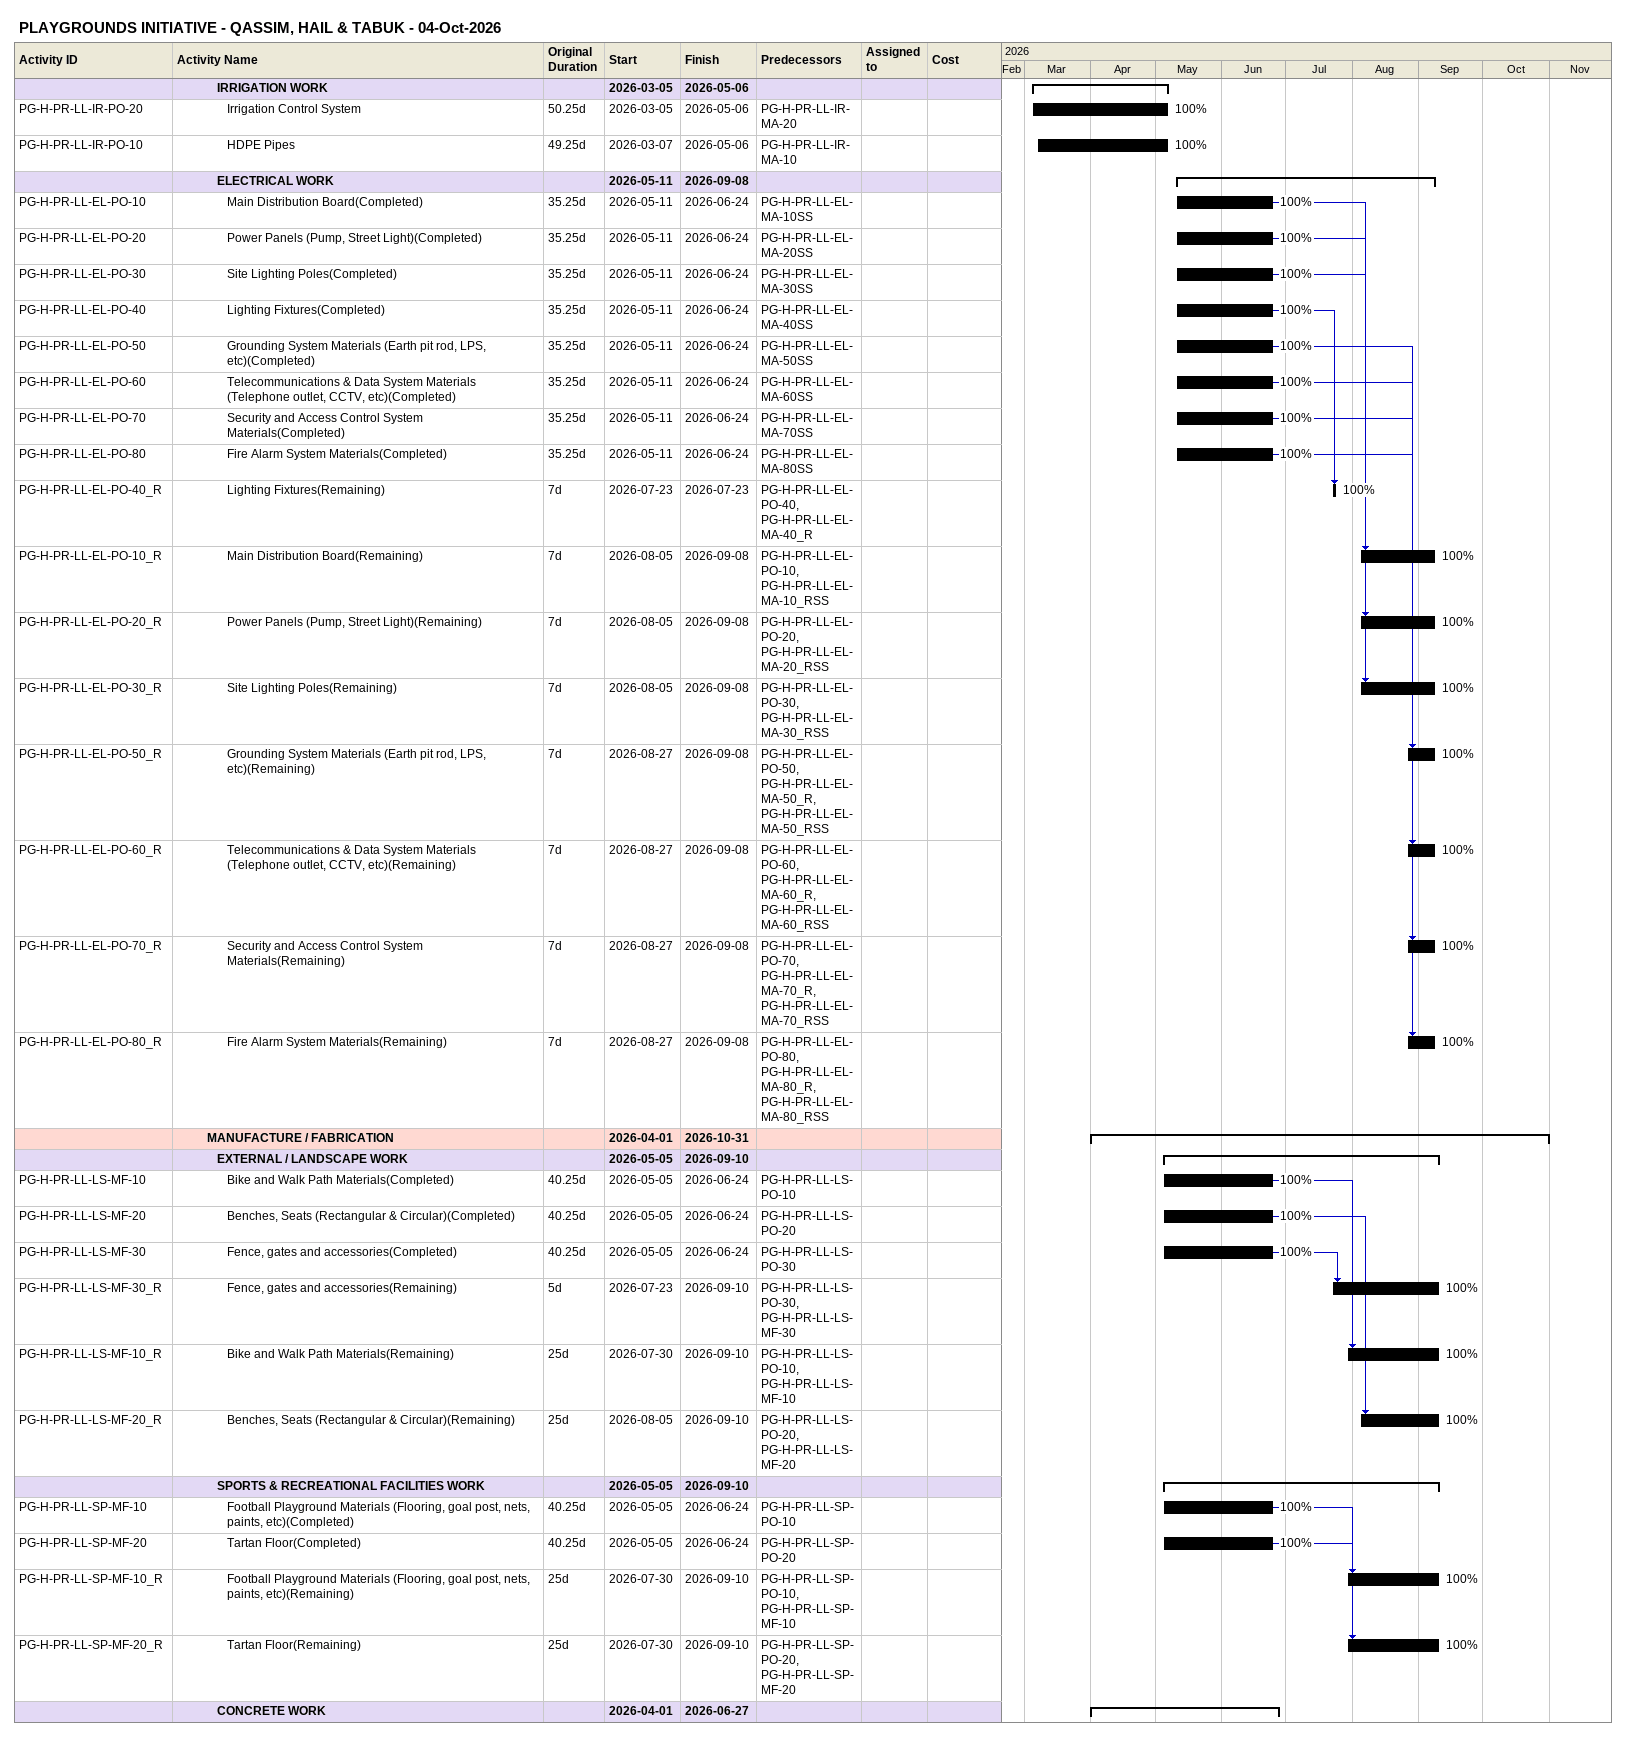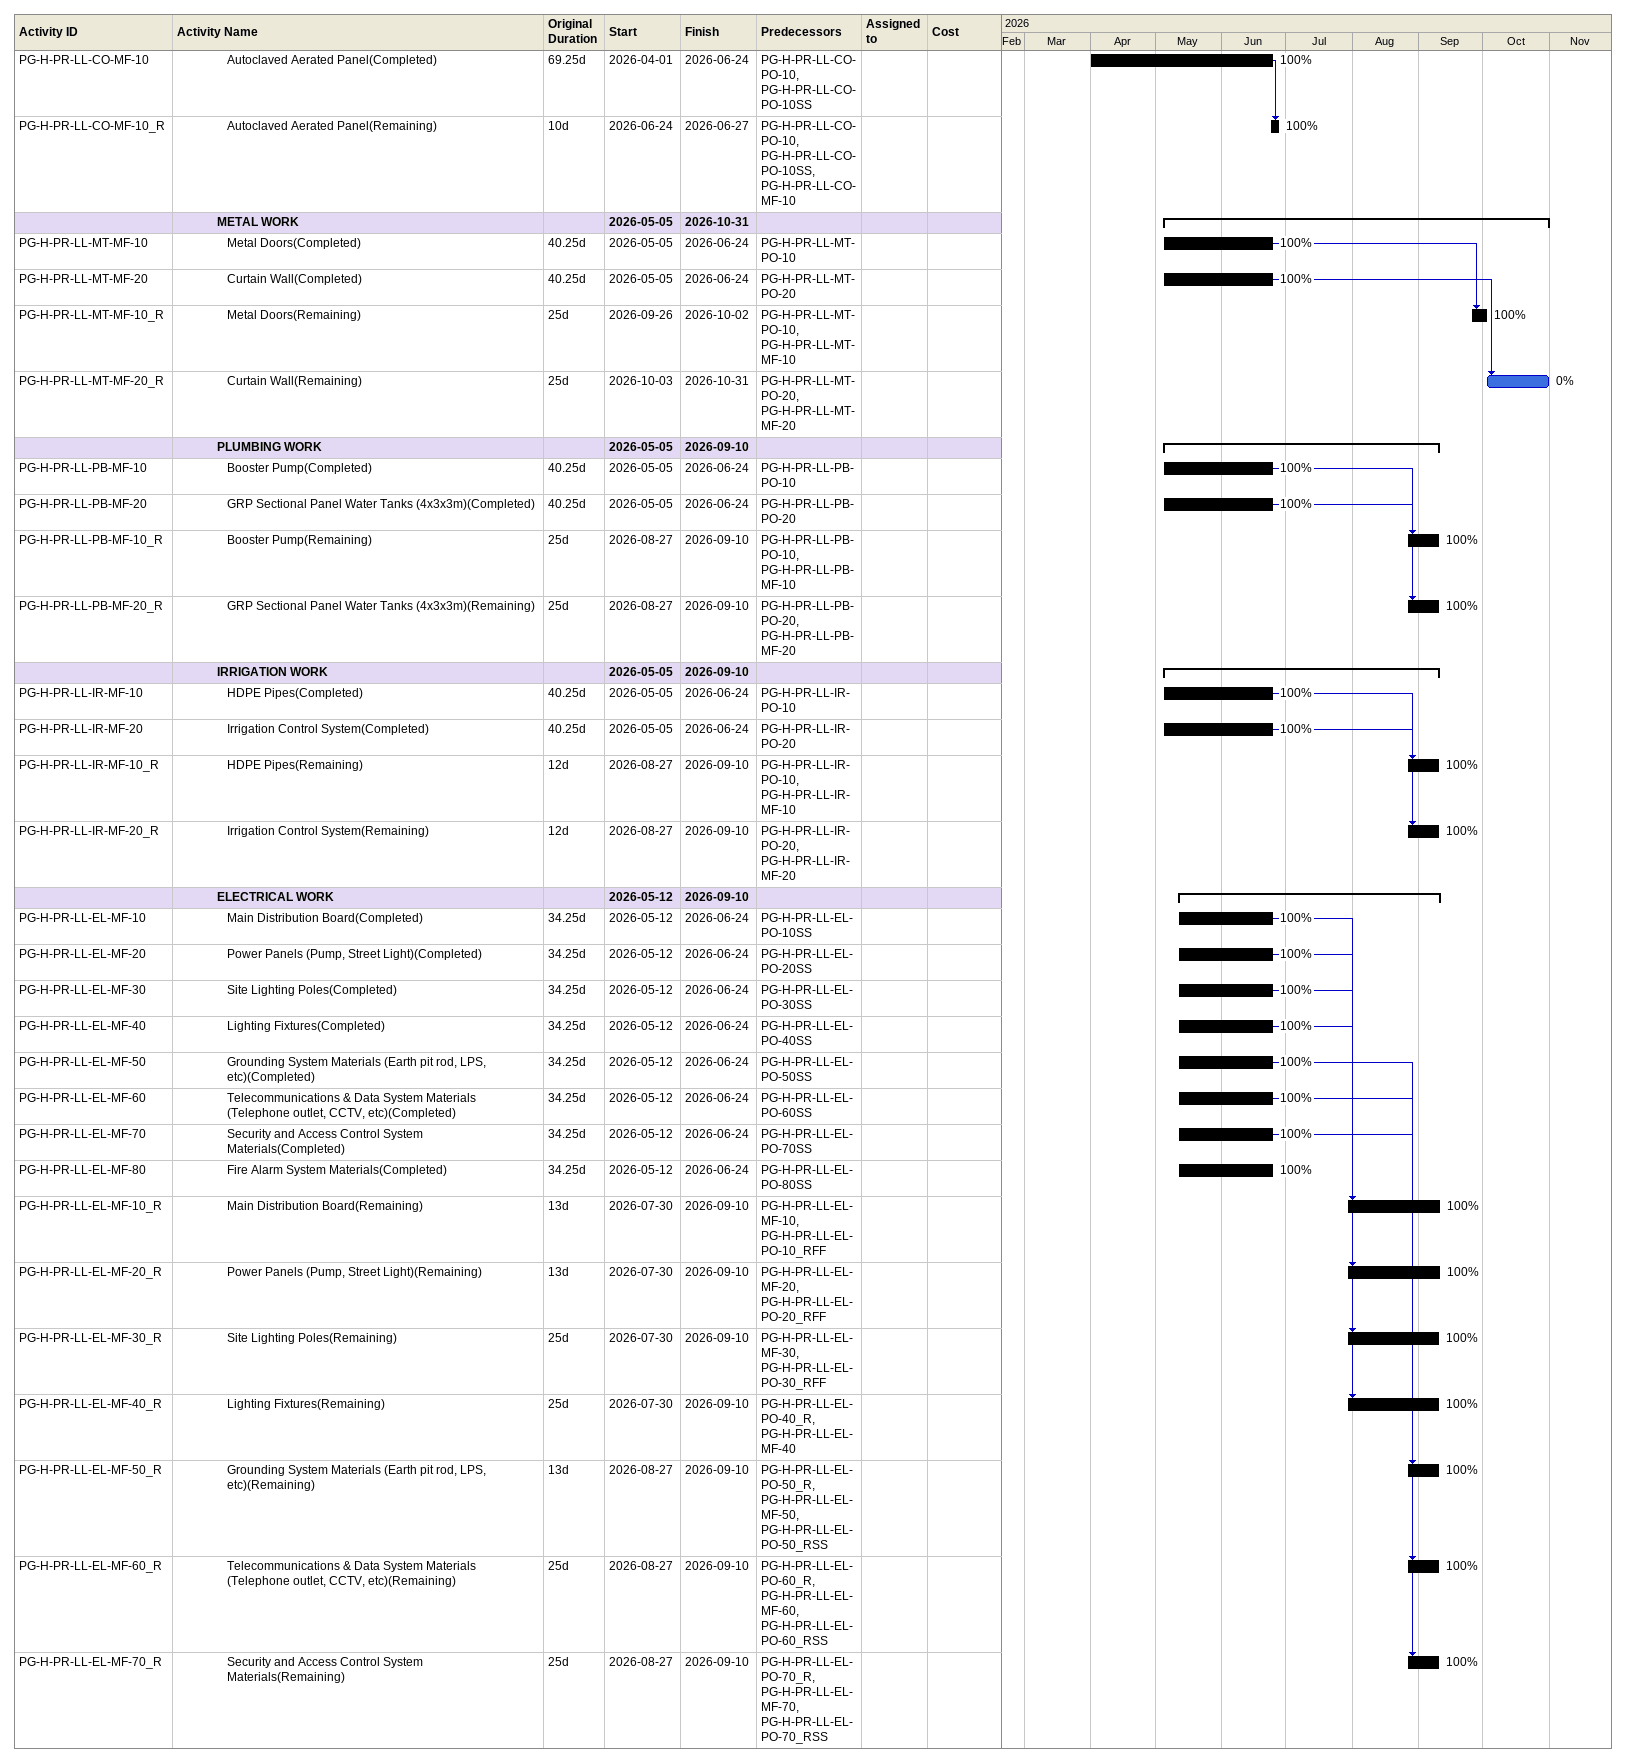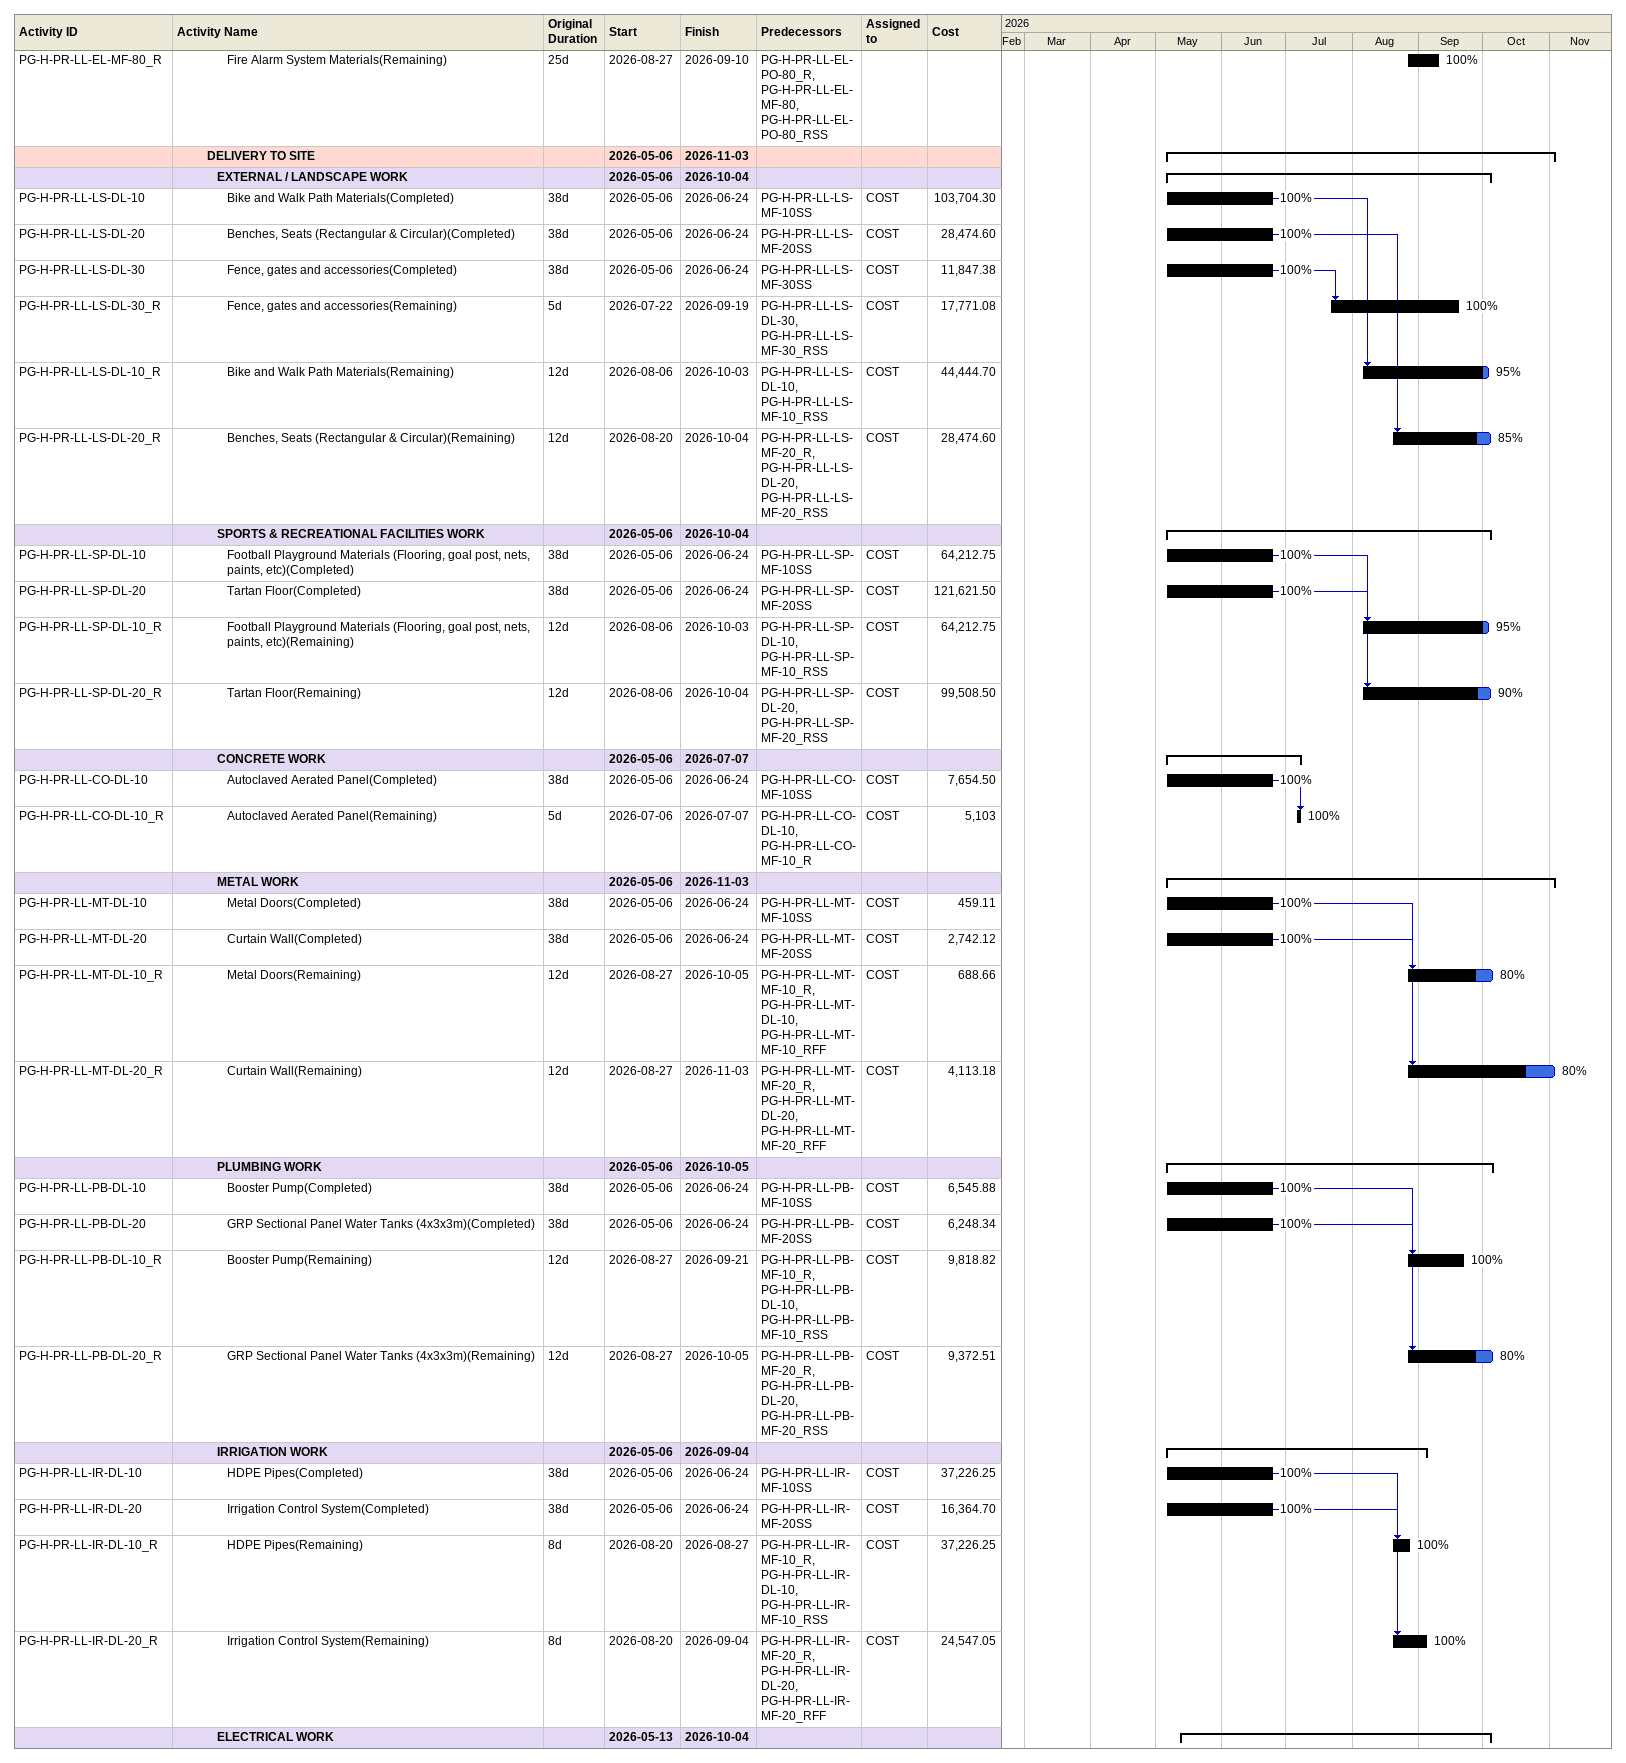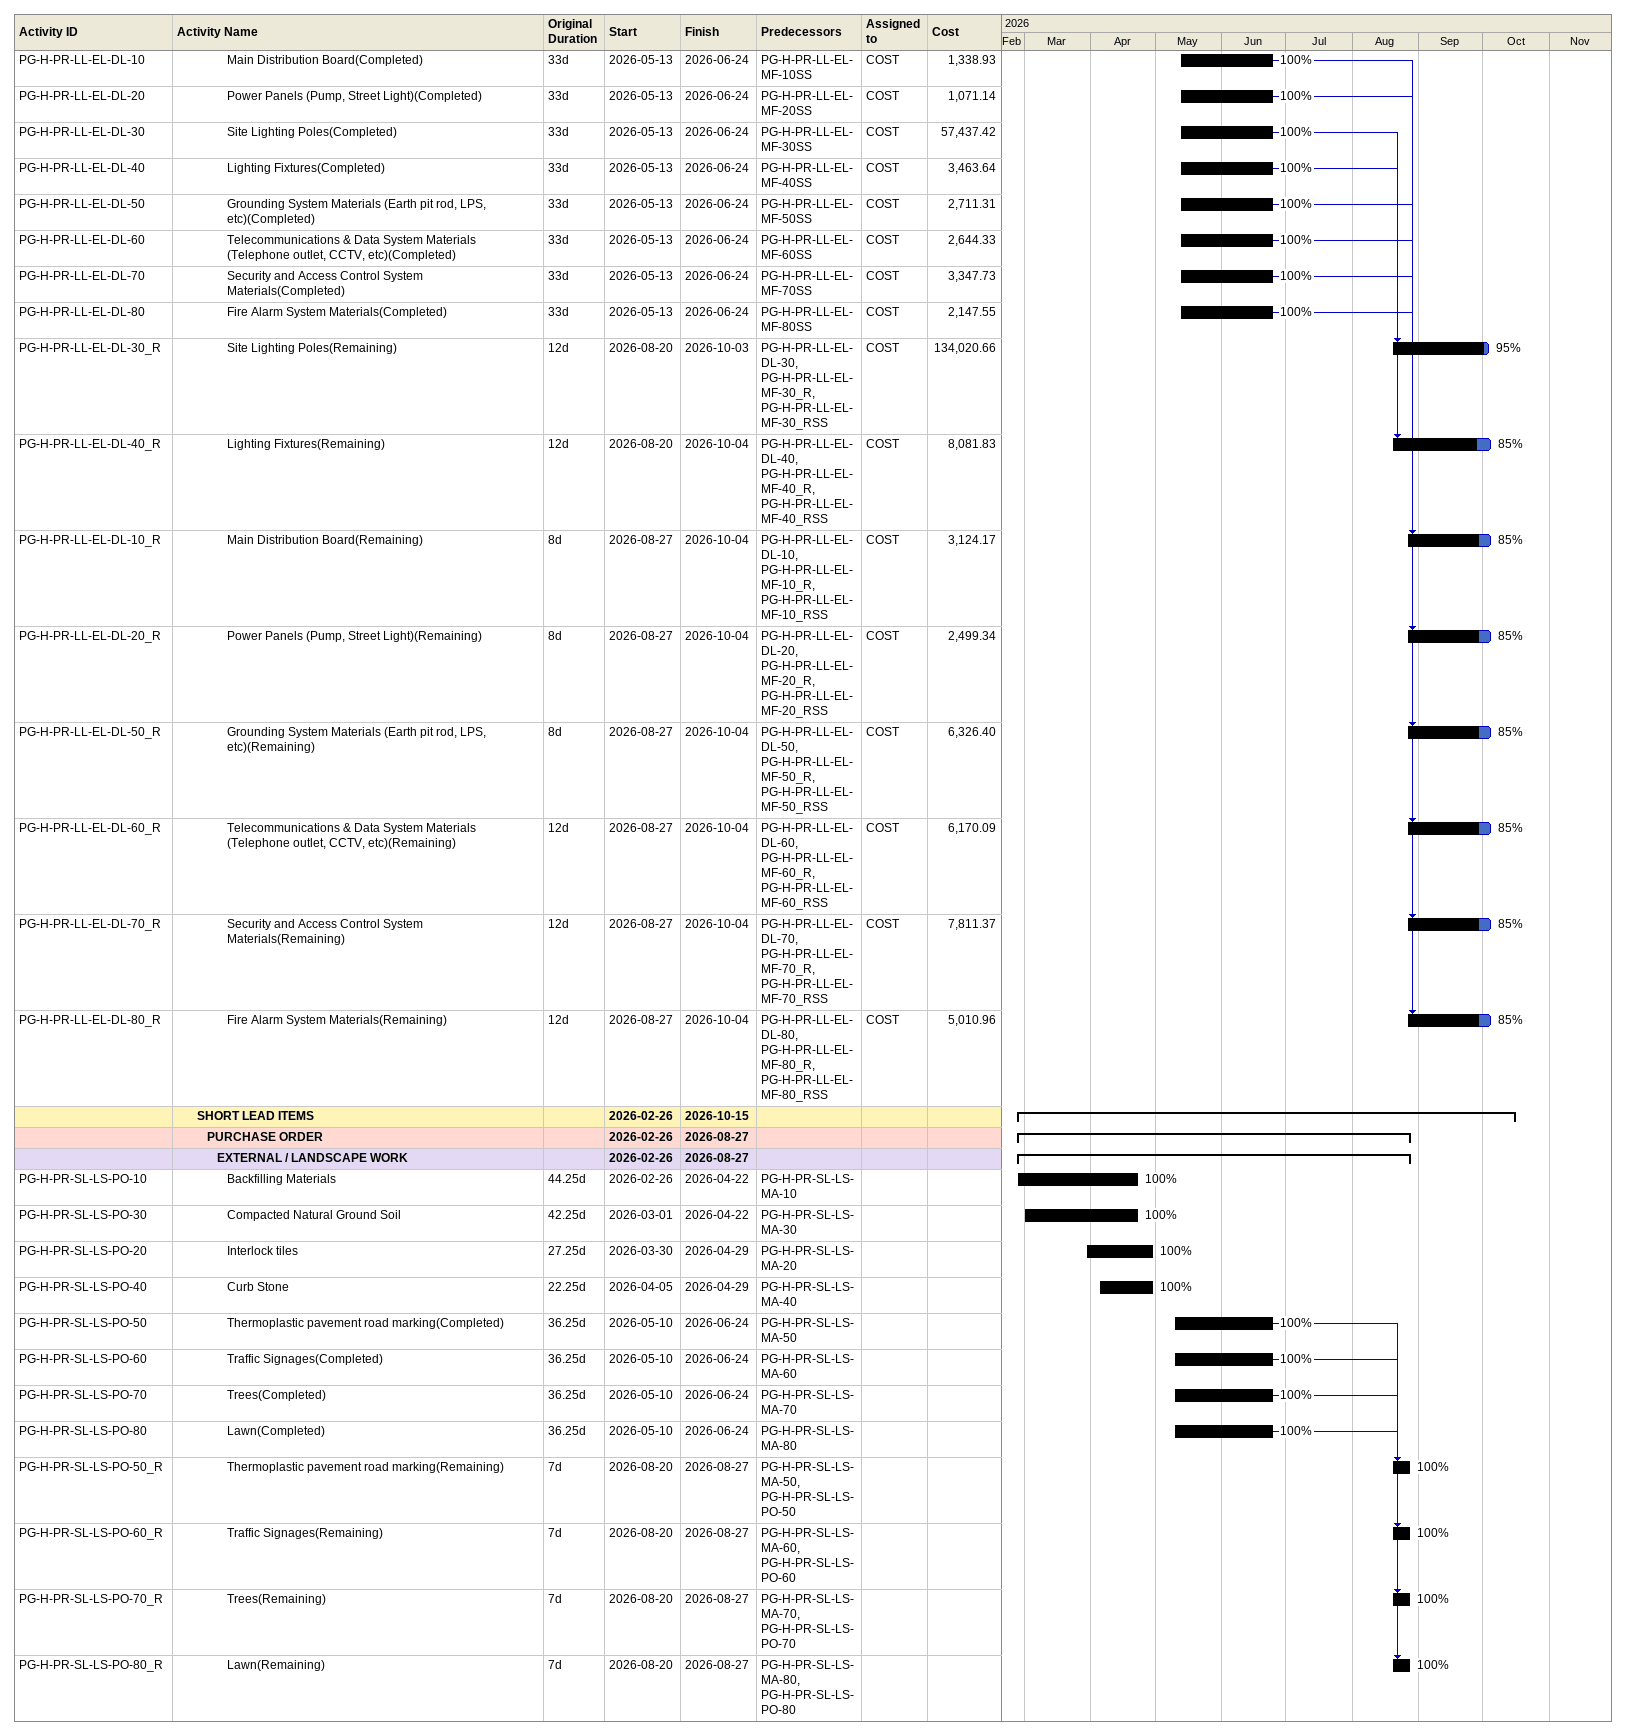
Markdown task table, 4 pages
PLAYGROUNDS INITIATIVE - QASSIM, HAIL & TABUK - 04-Oct-2026

| ID | Level | Task | Original duration | Start | Finish | Predecessors | Resources | % complete | Cost |
|---|---|---|---|---|---|---|---|---|---|
|  | 5 | **IRRIGATION WORK** |  | 2026-03-05 | 2026-05-06 |  |  |  |  |
| PG-H-PR-LL-IR-PO-20 | 6 | Irrigation Control System | 50.25d | 2026-03-05 | 2026-05-06 | PG-H-PR-LL-IR-MA-20 |  | 100 |  |
| PG-H-PR-LL-IR-PO-10 | 6 | HDPE Pipes | 49.25d | 2026-03-07 | 2026-05-06 | PG-H-PR-LL-IR-MA-10 |  | 100 |  |
|  | 5 | **ELECTRICAL WORK** |  | 2026-05-11 | 2026-09-08 |  |  |  |  |
| PG-H-PR-LL-EL-PO-10 | 6 | Main Distribution Board(Completed) | 35.25d | 2026-05-11 | 2026-06-24 | PG-H-PR-LL-EL-MA-10SS |  | 100 |  |
| PG-H-PR-LL-EL-PO-20 | 6 | Power Panels (Pump, Street Light)(Completed) | 35.25d | 2026-05-11 | 2026-06-24 | PG-H-PR-LL-EL-MA-20SS |  | 100 |  |
| PG-H-PR-LL-EL-PO-30 | 6 | Site Lighting Poles(Completed) | 35.25d | 2026-05-11 | 2026-06-24 | PG-H-PR-LL-EL-MA-30SS |  | 100 |  |
| PG-H-PR-LL-EL-PO-40 | 6 | Lighting Fixtures(Completed) | 35.25d | 2026-05-11 | 2026-06-24 | PG-H-PR-LL-EL-MA-40SS |  | 100 |  |
| PG-H-PR-LL-EL-PO-50 | 6 | Grounding System Materials (Earth pit rod, LPS, etc)(Completed) | 35.25d | 2026-05-11 | 2026-06-24 | PG-H-PR-LL-EL-MA-50SS |  | 100 |  |
| PG-H-PR-LL-EL-PO-60 | 6 | Telecommunications & Data System Materials (Telephone outlet, CCTV, etc)(Completed) | 35.25d | 2026-05-11 | 2026-06-24 | PG-H-PR-LL-EL-MA-60SS |  | 100 |  |
| PG-H-PR-LL-EL-PO-70 | 6 | Security and Access Control System Materials(Completed) | 35.25d | 2026-05-11 | 2026-06-24 | PG-H-PR-LL-EL-MA-70SS |  | 100 |  |
| PG-H-PR-LL-EL-PO-80 | 6 | Fire Alarm System Materials(Completed) | 35.25d | 2026-05-11 | 2026-06-24 | PG-H-PR-LL-EL-MA-80SS |  | 100 |  |
| PG-H-PR-LL-EL-PO-40_R | 6 | Lighting Fixtures(Remaining) | 7d | 2026-07-23 | 2026-07-23 | PG-H-PR-LL-EL-PO-40, PG-H-PR-LL-EL-MA-40_R |  | 100 |  |
| PG-H-PR-LL-EL-PO-10_R | 6 | Main Distribution Board(Remaining) | 7d | 2026-08-05 | 2026-09-08 | PG-H-PR-LL-EL-PO-10, PG-H-PR-LL-EL-MA-10_RSS |  | 100 |  |
| PG-H-PR-LL-EL-PO-20_R | 6 | Power Panels (Pump, Street Light)(Remaining) | 7d | 2026-08-05 | 2026-09-08 | PG-H-PR-LL-EL-PO-20, PG-H-PR-LL-EL-MA-20_RSS |  | 100 |  |
| PG-H-PR-LL-EL-PO-30_R | 6 | Site Lighting Poles(Remaining) | 7d | 2026-08-05 | 2026-09-08 | PG-H-PR-LL-EL-PO-30, PG-H-PR-LL-EL-MA-30_RSS |  | 100 |  |
| PG-H-PR-LL-EL-PO-50_R | 6 | Grounding System Materials (Earth pit rod, LPS, etc)(Remaining) | 7d | 2026-08-27 | 2026-09-08 | PG-H-PR-LL-EL-PO-50, PG-H-PR-LL-EL-MA-50_R, PG-H-PR-LL-EL-MA-50_RSS |  | 100 |  |
| PG-H-PR-LL-EL-PO-60_R | 6 | Telecommunications & Data System Materials (Telephone outlet, CCTV, etc)(Remaining) | 7d | 2026-08-27 | 2026-09-08 | PG-H-PR-LL-EL-PO-60, PG-H-PR-LL-EL-MA-60_R, PG-H-PR-LL-EL-MA-60_RSS |  | 100 |  |
| PG-H-PR-LL-EL-PO-70_R | 6 | Security and Access Control System Materials(Remaining) | 7d | 2026-08-27 | 2026-09-08 | PG-H-PR-LL-EL-PO-70, PG-H-PR-LL-EL-MA-70_R, PG-H-PR-LL-EL-MA-70_RSS |  | 100 |  |
| PG-H-PR-LL-EL-PO-80_R | 6 | Fire Alarm System Materials(Remaining) | 7d | 2026-08-27 | 2026-09-08 | PG-H-PR-LL-EL-PO-80, PG-H-PR-LL-EL-MA-80_R, PG-H-PR-LL-EL-MA-80_RSS |  | 100 |  |
|  | 4 | **MANUFACTURE / FABRICATION** |  | 2026-04-01 | 2026-10-31 |  |  |  |  |
|  | 5 | **EXTERNAL / LANDSCAPE WORK** |  | 2026-05-05 | 2026-09-10 |  |  |  |  |
| PG-H-PR-LL-LS-MF-10 | 6 | Bike and Walk Path Materials(Completed) | 40.25d | 2026-05-05 | 2026-06-24 | PG-H-PR-LL-LS-PO-10 |  | 100 |  |
| PG-H-PR-LL-LS-MF-20 | 6 | Benches, Seats (Rectangular & Circular)(Completed) | 40.25d | 2026-05-05 | 2026-06-24 | PG-H-PR-LL-LS-PO-20 |  | 100 |  |
| PG-H-PR-LL-LS-MF-30 | 6 | Fence, gates and accessories(Completed) | 40.25d | 2026-05-05 | 2026-06-24 | PG-H-PR-LL-LS-PO-30 |  | 100 |  |
| PG-H-PR-LL-LS-MF-30_R | 6 | Fence, gates and accessories(Remaining) | 5d | 2026-07-23 | 2026-09-10 | PG-H-PR-LL-LS-PO-30, PG-H-PR-LL-LS-MF-30 |  | 100 |  |
| PG-H-PR-LL-LS-MF-10_R | 6 | Bike and Walk Path Materials(Remaining) | 25d | 2026-07-30 | 2026-09-10 | PG-H-PR-LL-LS-PO-10, PG-H-PR-LL-LS-MF-10 |  | 100 |  |
| PG-H-PR-LL-LS-MF-20_R | 6 | Benches, Seats (Rectangular & Circular)(Remaining) | 25d | 2026-08-05 | 2026-09-10 | PG-H-PR-LL-LS-PO-20, PG-H-PR-LL-LS-MF-20 |  | 100 |  |
|  | 5 | **SPORTS & RECREATIONAL FACILITIES WORK** |  | 2026-05-05 | 2026-09-10 |  |  |  |  |
| PG-H-PR-LL-SP-MF-10 | 6 | Football Playground Materials (Flooring, goal post, nets, paints, etc)(Completed) | 40.25d | 2026-05-05 | 2026-06-24 | PG-H-PR-LL-SP-PO-10 |  | 100 |  |
| PG-H-PR-LL-SP-MF-20 | 6 | Tartan Floor(Completed) | 40.25d | 2026-05-05 | 2026-06-24 | PG-H-PR-LL-SP-PO-20 |  | 100 |  |
| PG-H-PR-LL-SP-MF-10_R | 6 | Football Playground Materials (Flooring, goal post, nets, paints, etc)(Remaining) | 25d | 2026-07-30 | 2026-09-10 | PG-H-PR-LL-SP-PO-10, PG-H-PR-LL-SP-MF-10 |  | 100 |  |
| PG-H-PR-LL-SP-MF-20_R | 6 | Tartan Floor(Remaining) | 25d | 2026-07-30 | 2026-09-10 | PG-H-PR-LL-SP-PO-20, PG-H-PR-LL-SP-MF-20 |  | 100 |  |
|  | 5 | **CONCRETE WORK** |  | 2026-04-01 | 2026-06-27 |  |  |  |  |
| PG-H-PR-LL-CO-MF-10 | 6 | Autoclaved Aerated Panel(Completed) | 69.25d | 2026-04-01 | 2026-06-24 | PG-H-PR-LL-CO-PO-10, PG-H-PR-LL-CO-PO-10SS |  | 100 |  |
| PG-H-PR-LL-CO-MF-10_R | 6 | Autoclaved Aerated Panel(Remaining) | 10d | 2026-06-24 | 2026-06-27 | PG-H-PR-LL-CO-PO-10, PG-H-PR-LL-CO-PO-10SS, PG-H-PR-LL-CO-MF-10 |  | 100 |  |
|  | 5 | **METAL WORK** |  | 2026-05-05 | 2026-10-31 |  |  |  |  |
| PG-H-PR-LL-MT-MF-10 | 6 | Metal Doors(Completed) | 40.25d | 2026-05-05 | 2026-06-24 | PG-H-PR-LL-MT-PO-10 |  | 100 |  |
| PG-H-PR-LL-MT-MF-20 | 6 | Curtain Wall(Completed) | 40.25d | 2026-05-05 | 2026-06-24 | PG-H-PR-LL-MT-PO-20 |  | 100 |  |
| PG-H-PR-LL-MT-MF-10_R | 6 | Metal Doors(Remaining) | 25d | 2026-09-26 | 2026-10-02 | PG-H-PR-LL-MT-PO-10, PG-H-PR-LL-MT-MF-10 |  | 100 |  |
| PG-H-PR-LL-MT-MF-20_R | 6 | Curtain Wall(Remaining) | 25d | 2026-10-03 | 2026-10-31 | PG-H-PR-LL-MT-PO-20, PG-H-PR-LL-MT-MF-20 |  | 0 |  |
|  | 5 | **PLUMBING WORK** |  | 2026-05-05 | 2026-09-10 |  |  |  |  |
| PG-H-PR-LL-PB-MF-10 | 6 | Booster Pump(Completed) | 40.25d | 2026-05-05 | 2026-06-24 | PG-H-PR-LL-PB-PO-10 |  | 100 |  |
| PG-H-PR-LL-PB-MF-20 | 6 | GRP Sectional Panel Water Tanks (4x3x3m)(Completed) | 40.25d | 2026-05-05 | 2026-06-24 | PG-H-PR-LL-PB-PO-20 |  | 100 |  |
| PG-H-PR-LL-PB-MF-10_R | 6 | Booster Pump(Remaining) | 25d | 2026-08-27 | 2026-09-10 | PG-H-PR-LL-PB-PO-10, PG-H-PR-LL-PB-MF-10 |  | 100 |  |
| PG-H-PR-LL-PB-MF-20_R | 6 | GRP Sectional Panel Water Tanks (4x3x3m)(Remaining) | 25d | 2026-08-27 | 2026-09-10 | PG-H-PR-LL-PB-PO-20, PG-H-PR-LL-PB-MF-20 |  | 100 |  |
|  | 5 | **IRRIGATION WORK** |  | 2026-05-05 | 2026-09-10 |  |  |  |  |
| PG-H-PR-LL-IR-MF-10 | 6 | HDPE Pipes(Completed) | 40.25d | 2026-05-05 | 2026-06-24 | PG-H-PR-LL-IR-PO-10 |  | 100 |  |
| PG-H-PR-LL-IR-MF-20 | 6 | Irrigation Control System(Completed) | 40.25d | 2026-05-05 | 2026-06-24 | PG-H-PR-LL-IR-PO-20 |  | 100 |  |
| PG-H-PR-LL-IR-MF-10_R | 6 | HDPE Pipes(Remaining) | 12d | 2026-08-27 | 2026-09-10 | PG-H-PR-LL-IR-PO-10, PG-H-PR-LL-IR-MF-10 |  | 100 |  |
| PG-H-PR-LL-IR-MF-20_R | 6 | Irrigation Control System(Remaining) | 12d | 2026-08-27 | 2026-09-10 | PG-H-PR-LL-IR-PO-20, PG-H-PR-LL-IR-MF-20 |  | 100 |  |
|  | 5 | **ELECTRICAL WORK** |  | 2026-05-12 | 2026-09-10 |  |  |  |  |
| PG-H-PR-LL-EL-MF-10 | 6 | Main Distribution Board(Completed) | 34.25d | 2026-05-12 | 2026-06-24 | PG-H-PR-LL-EL-PO-10SS |  | 100 |  |
| PG-H-PR-LL-EL-MF-20 | 6 | Power Panels (Pump, Street Light)(Completed) | 34.25d | 2026-05-12 | 2026-06-24 | PG-H-PR-LL-EL-PO-20SS |  | 100 |  |
| PG-H-PR-LL-EL-MF-30 | 6 | Site Lighting Poles(Completed) | 34.25d | 2026-05-12 | 2026-06-24 | PG-H-PR-LL-EL-PO-30SS |  | 100 |  |
| PG-H-PR-LL-EL-MF-40 | 6 | Lighting Fixtures(Completed) | 34.25d | 2026-05-12 | 2026-06-24 | PG-H-PR-LL-EL-PO-40SS |  | 100 |  |
| PG-H-PR-LL-EL-MF-50 | 6 | Grounding System Materials (Earth pit rod, LPS, etc)(Completed) | 34.25d | 2026-05-12 | 2026-06-24 | PG-H-PR-LL-EL-PO-50SS |  | 100 |  |
| PG-H-PR-LL-EL-MF-60 | 6 | Telecommunications & Data System Materials (Telephone outlet, CCTV, etc)(Completed) | 34.25d | 2026-05-12 | 2026-06-24 | PG-H-PR-LL-EL-PO-60SS |  | 100 |  |
| PG-H-PR-LL-EL-MF-70 | 6 | Security and Access Control System Materials(Completed) | 34.25d | 2026-05-12 | 2026-06-24 | PG-H-PR-LL-EL-PO-70SS |  | 100 |  |
| PG-H-PR-LL-EL-MF-80 | 6 | Fire Alarm System Materials(Completed) | 34.25d | 2026-05-12 | 2026-06-24 | PG-H-PR-LL-EL-PO-80SS |  | 100 |  |
| PG-H-PR-LL-EL-MF-10_R | 6 | Main Distribution Board(Remaining) | 13d | 2026-07-30 | 2026-09-10 | PG-H-PR-LL-EL-MF-10, PG-H-PR-LL-EL-PO-10_RFF |  | 100 |  |
| PG-H-PR-LL-EL-MF-20_R | 6 | Power Panels (Pump, Street Light)(Remaining) | 13d | 2026-07-30 | 2026-09-10 | PG-H-PR-LL-EL-MF-20, PG-H-PR-LL-EL-PO-20_RFF |  | 100 |  |
| PG-H-PR-LL-EL-MF-30_R | 6 | Site Lighting Poles(Remaining) | 25d | 2026-07-30 | 2026-09-10 | PG-H-PR-LL-EL-MF-30, PG-H-PR-LL-EL-PO-30_RFF |  | 100 |  |
| PG-H-PR-LL-EL-MF-40_R | 6 | Lighting Fixtures(Remaining) | 25d | 2026-07-30 | 2026-09-10 | PG-H-PR-LL-EL-PO-40_R, PG-H-PR-LL-EL-MF-40 |  | 100 |  |
| PG-H-PR-LL-EL-MF-50_R | 6 | Grounding System Materials (Earth pit rod, LPS, etc)(Remaining) | 13d | 2026-08-27 | 2026-09-10 | PG-H-PR-LL-EL-PO-50_R, PG-H-PR-LL-EL-MF-50, PG-H-PR-LL-EL-PO-50_RSS |  | 100 |  |
| PG-H-PR-LL-EL-MF-60_R | 6 | Telecommunications & Data System Materials (Telephone outlet, CCTV, etc)(Remaining) | 25d | 2026-08-27 | 2026-09-10 | PG-H-PR-LL-EL-PO-60_R, PG-H-PR-LL-EL-MF-60, PG-H-PR-LL-EL-PO-60_RSS |  | 100 |  |
| PG-H-PR-LL-EL-MF-70_R | 6 | Security and Access Control System Materials(Remaining) | 25d | 2026-08-27 | 2026-09-10 | PG-H-PR-LL-EL-PO-70_R, PG-H-PR-LL-EL-MF-70, PG-H-PR-LL-EL-PO-70_RSS |  | 100 |  |
| PG-H-PR-LL-EL-MF-80_R | 6 | Fire Alarm System Materials(Remaining) | 25d | 2026-08-27 | 2026-09-10 | PG-H-PR-LL-EL-PO-80_R, PG-H-PR-LL-EL-MF-80, PG-H-PR-LL-EL-PO-80_RSS |  | 100 |  |
|  | 4 | **DELIVERY TO SITE** |  | 2026-05-06 | 2026-11-03 |  |  |  |  |
|  | 5 | **EXTERNAL / LANDSCAPE WORK** |  | 2026-05-06 | 2026-10-04 |  |  |  |  |
| PG-H-PR-LL-LS-DL-10 | 6 | Bike and Walk Path Materials(Completed) | 38d | 2026-05-06 | 2026-06-24 | PG-H-PR-LL-LS-MF-10SS | COST | 100 | 103704.30 |
| PG-H-PR-LL-LS-DL-20 | 6 | Benches, Seats (Rectangular & Circular)(Completed) | 38d | 2026-05-06 | 2026-06-24 | PG-H-PR-LL-LS-MF-20SS | COST | 100 | 28474.60 |
| PG-H-PR-LL-LS-DL-30 | 6 | Fence, gates and accessories(Completed) | 38d | 2026-05-06 | 2026-06-24 | PG-H-PR-LL-LS-MF-30SS | COST | 100 | 11847.38 |
| PG-H-PR-LL-LS-DL-30_R | 6 | Fence, gates and accessories(Remaining) | 5d | 2026-07-22 | 2026-09-19 | PG-H-PR-LL-LS-DL-30, PG-H-PR-LL-LS-MF-30_RSS | COST | 100 | 17771.08 |
| PG-H-PR-LL-LS-DL-10_R | 6 | Bike and Walk Path Materials(Remaining) | 12d | 2026-08-06 | 2026-10-03 | PG-H-PR-LL-LS-DL-10, PG-H-PR-LL-LS-MF-10_RSS | COST | 95 | 44444.70 |
| PG-H-PR-LL-LS-DL-20_R | 6 | Benches, Seats (Rectangular & Circular)(Remaining) | 12d | 2026-08-20 | 2026-10-04 | PG-H-PR-LL-LS-MF-20_R, PG-H-PR-LL-LS-DL-20, PG-H-PR-LL-LS-MF-20_RSS | COST | 85 | 28474.60 |
|  | 5 | **SPORTS & RECREATIONAL FACILITIES WORK** |  | 2026-05-06 | 2026-10-04 |  |  |  |  |
| PG-H-PR-LL-SP-DL-10 | 6 | Football Playground Materials (Flooring, goal post, nets, paints, etc)(Completed) | 38d | 2026-05-06 | 2026-06-24 | PG-H-PR-LL-SP-MF-10SS | COST | 100 | 64212.75 |
| PG-H-PR-LL-SP-DL-20 | 6 | Tartan Floor(Completed) | 38d | 2026-05-06 | 2026-06-24 | PG-H-PR-LL-SP-MF-20SS | COST | 100 | 121621.50 |
| PG-H-PR-LL-SP-DL-10_R | 6 | Football Playground Materials (Flooring, goal post, nets, paints, etc)(Remaining) | 12d | 2026-08-06 | 2026-10-03 | PG-H-PR-LL-SP-DL-10, PG-H-PR-LL-SP-MF-10_RSS | COST | 95 | 64212.75 |
| PG-H-PR-LL-SP-DL-20_R | 6 | Tartan Floor(Remaining) | 12d | 2026-08-06 | 2026-10-04 | PG-H-PR-LL-SP-DL-20, PG-H-PR-LL-SP-MF-20_RSS | COST | 90 | 99508.50 |
|  | 5 | **CONCRETE WORK** |  | 2026-05-06 | 2026-07-07 |  |  |  |  |
| PG-H-PR-LL-CO-DL-10 | 6 | Autoclaved Aerated Panel(Completed) | 38d | 2026-05-06 | 2026-06-24 | PG-H-PR-LL-CO-MF-10SS | COST | 100 | 7654.50 |
| PG-H-PR-LL-CO-DL-10_R | 6 | Autoclaved Aerated Panel(Remaining) | 5d | 2026-07-06 | 2026-07-07 | PG-H-PR-LL-CO-DL-10, PG-H-PR-LL-CO-MF-10_R | COST | 100 | 5103 |
|  | 5 | **METAL WORK** |  | 2026-05-06 | 2026-11-03 |  |  |  |  |
| PG-H-PR-LL-MT-DL-10 | 6 | Metal Doors(Completed) | 38d | 2026-05-06 | 2026-06-24 | PG-H-PR-LL-MT-MF-10SS | COST | 100 | 459.11 |
| PG-H-PR-LL-MT-DL-20 | 6 | Curtain Wall(Completed) | 38d | 2026-05-06 | 2026-06-24 | PG-H-PR-LL-MT-MF-20SS | COST | 100 | 2742.12 |
| PG-H-PR-LL-MT-DL-10_R | 6 | Metal Doors(Remaining) | 12d | 2026-08-27 | 2026-10-05 | PG-H-PR-LL-MT-MF-10_R, PG-H-PR-LL-MT-DL-10, PG-H-PR-LL-MT-MF-10_RFF | COST | 80 | 688.66 |
| PG-H-PR-LL-MT-DL-20_R | 6 | Curtain Wall(Remaining) | 12d | 2026-08-27 | 2026-11-03 | PG-H-PR-LL-MT-MF-20_R, PG-H-PR-LL-MT-DL-20, PG-H-PR-LL-MT-MF-20_RFF | COST | 80 | 4113.18 |
|  | 5 | **PLUMBING WORK** |  | 2026-05-06 | 2026-10-05 |  |  |  |  |
| PG-H-PR-LL-PB-DL-10 | 6 | Booster Pump(Completed) | 38d | 2026-05-06 | 2026-06-24 | PG-H-PR-LL-PB-MF-10SS | COST | 100 | 6545.88 |
| PG-H-PR-LL-PB-DL-20 | 6 | GRP Sectional Panel Water Tanks (4x3x3m)(Completed) | 38d | 2026-05-06 | 2026-06-24 | PG-H-PR-LL-PB-MF-20SS | COST | 100 | 6248.34 |
| PG-H-PR-LL-PB-DL-10_R | 6 | Booster Pump(Remaining) | 12d | 2026-08-27 | 2026-09-21 | PG-H-PR-LL-PB-MF-10_R, PG-H-PR-LL-PB-DL-10, PG-H-PR-LL-PB-MF-10_RSS | COST | 100 | 9818.82 |
| PG-H-PR-LL-PB-DL-20_R | 6 | GRP Sectional Panel Water Tanks (4x3x3m)(Remaining) | 12d | 2026-08-27 | 2026-10-05 | PG-H-PR-LL-PB-MF-20_R, PG-H-PR-LL-PB-DL-20, PG-H-PR-LL-PB-MF-20_RSS | COST | 80 | 9372.51 |
|  | 5 | **IRRIGATION WORK** |  | 2026-05-06 | 2026-09-04 |  |  |  |  |
| PG-H-PR-LL-IR-DL-10 | 6 | HDPE Pipes(Completed) | 38d | 2026-05-06 | 2026-06-24 | PG-H-PR-LL-IR-MF-10SS | COST | 100 | 37226.25 |
| PG-H-PR-LL-IR-DL-20 | 6 | Irrigation Control System(Completed) | 38d | 2026-05-06 | 2026-06-24 | PG-H-PR-LL-IR-MF-20SS | COST | 100 | 16364.70 |
| PG-H-PR-LL-IR-DL-10_R | 6 | HDPE Pipes(Remaining) | 8d | 2026-08-20 | 2026-08-27 | PG-H-PR-LL-IR-MF-10_R, PG-H-PR-LL-IR-DL-10, PG-H-PR-LL-IR-MF-10_RSS | COST | 100 | 37226.25 |
| PG-H-PR-LL-IR-DL-20_R | 6 | Irrigation Control System(Remaining) | 8d | 2026-08-20 | 2026-09-04 | PG-H-PR-LL-IR-MF-20_R, PG-H-PR-LL-IR-DL-20, PG-H-PR-LL-IR-MF-20_RFF | COST | 100 | 24547.05 |
|  | 5 | **ELECTRICAL WORK** |  | 2026-05-13 | 2026-10-04 |  |  |  |  |
| PG-H-PR-LL-EL-DL-10 | 6 | Main Distribution Board(Completed) | 33d | 2026-05-13 | 2026-06-24 | PG-H-PR-LL-EL-MF-10SS | COST | 100 | 1338.93 |
| PG-H-PR-LL-EL-DL-20 | 6 | Power Panels (Pump, Street Light)(Completed) | 33d | 2026-05-13 | 2026-06-24 | PG-H-PR-LL-EL-MF-20SS | COST | 100 | 1071.14 |
| PG-H-PR-LL-EL-DL-30 | 6 | Site Lighting Poles(Completed) | 33d | 2026-05-13 | 2026-06-24 | PG-H-PR-LL-EL-MF-30SS | COST | 100 | 57437.42 |
| PG-H-PR-LL-EL-DL-40 | 6 | Lighting Fixtures(Completed) | 33d | 2026-05-13 | 2026-06-24 | PG-H-PR-LL-EL-MF-40SS | COST | 100 | 3463.64 |
| PG-H-PR-LL-EL-DL-50 | 6 | Grounding System Materials (Earth pit rod, LPS, etc)(Completed) | 33d | 2026-05-13 | 2026-06-24 | PG-H-PR-LL-EL-MF-50SS | COST | 100 | 2711.31 |
| PG-H-PR-LL-EL-DL-60 | 6 | Telecommunications & Data System Materials (Telephone outlet, CCTV, etc)(Completed) | 33d | 2026-05-13 | 2026-06-24 | PG-H-PR-LL-EL-MF-60SS | COST | 100 | 2644.33 |
| PG-H-PR-LL-EL-DL-70 | 6 | Security and Access Control System Materials(Completed) | 33d | 2026-05-13 | 2026-06-24 | PG-H-PR-LL-EL-MF-70SS | COST | 100 | 3347.73 |
| PG-H-PR-LL-EL-DL-80 | 6 | Fire Alarm System Materials(Completed) | 33d | 2026-05-13 | 2026-06-24 | PG-H-PR-LL-EL-MF-80SS | COST | 100 | 2147.55 |
| PG-H-PR-LL-EL-DL-30_R | 6 | Site Lighting Poles(Remaining) | 12d | 2026-08-20 | 2026-10-03 | PG-H-PR-LL-EL-DL-30, PG-H-PR-LL-EL-MF-30_R, PG-H-PR-LL-EL-MF-30_RSS | COST | 95 | 134020.66 |
| PG-H-PR-LL-EL-DL-40_R | 6 | Lighting Fixtures(Remaining) | 12d | 2026-08-20 | 2026-10-04 | PG-H-PR-LL-EL-DL-40, PG-H-PR-LL-EL-MF-40_R, PG-H-PR-LL-EL-MF-40_RSS | COST | 85 | 8081.83 |
| PG-H-PR-LL-EL-DL-10_R | 6 | Main Distribution Board(Remaining) | 8d | 2026-08-27 | 2026-10-04 | PG-H-PR-LL-EL-DL-10, PG-H-PR-LL-EL-MF-10_R, PG-H-PR-LL-EL-MF-10_RSS | COST | 85 | 3124.17 |
| PG-H-PR-LL-EL-DL-20_R | 6 | Power Panels (Pump, Street Light)(Remaining) | 8d | 2026-08-27 | 2026-10-04 | PG-H-PR-LL-EL-DL-20, PG-H-PR-LL-EL-MF-20_R, PG-H-PR-LL-EL-MF-20_RSS | COST | 85 | 2499.34 |
| PG-H-PR-LL-EL-DL-50_R | 6 | Grounding System Materials (Earth pit rod, LPS, etc)(Remaining) | 8d | 2026-08-27 | 2026-10-04 | PG-H-PR-LL-EL-DL-50, PG-H-PR-LL-EL-MF-50_R, PG-H-PR-LL-EL-MF-50_RSS | COST | 85 | 6326.40 |
| PG-H-PR-LL-EL-DL-60_R | 6 | Telecommunications & Data System Materials (Telephone outlet, CCTV, etc)(Remaining) | 12d | 2026-08-27 | 2026-10-04 | PG-H-PR-LL-EL-DL-60, PG-H-PR-LL-EL-MF-60_R, PG-H-PR-LL-EL-MF-60_RSS | COST | 85 | 6170.09 |
| PG-H-PR-LL-EL-DL-70_R | 6 | Security and Access Control System Materials(Remaining) | 12d | 2026-08-27 | 2026-10-04 | PG-H-PR-LL-EL-DL-70, PG-H-PR-LL-EL-MF-70_R, PG-H-PR-LL-EL-MF-70_RSS | COST | 85 | 7811.37 |
| PG-H-PR-LL-EL-DL-80_R | 6 | Fire Alarm System Materials(Remaining) | 12d | 2026-08-27 | 2026-10-04 | PG-H-PR-LL-EL-DL-80, PG-H-PR-LL-EL-MF-80_R, PG-H-PR-LL-EL-MF-80_RSS | COST | 85 | 5010.96 |
|  | 3 | **SHORT LEAD ITEMS** |  | 2026-02-26 | 2026-10-15 |  |  |  |  |
|  | 4 | **PURCHASE ORDER** |  | 2026-02-26 | 2026-08-27 |  |  |  |  |
|  | 5 | **EXTERNAL / LANDSCAPE WORK** |  | 2026-02-26 | 2026-08-27 |  |  |  |  |
| PG-H-PR-SL-LS-PO-10 | 6 | Backfilling Materials | 44.25d | 2026-02-26 | 2026-04-22 | PG-H-PR-SL-LS-MA-10 |  | 100 |  |
| PG-H-PR-SL-LS-PO-30 | 6 | Compacted Natural Ground Soil | 42.25d | 2026-03-01 | 2026-04-22 | PG-H-PR-SL-LS-MA-30 |  | 100 |  |
| PG-H-PR-SL-LS-PO-20 | 6 | Interlock tiles | 27.25d | 2026-03-30 | 2026-04-29 | PG-H-PR-SL-LS-MA-20 |  | 100 |  |
| PG-H-PR-SL-LS-PO-40 | 6 | Curb Stone | 22.25d | 2026-04-05 | 2026-04-29 | PG-H-PR-SL-LS-MA-40 |  | 100 |  |
| PG-H-PR-SL-LS-PO-50 | 6 | Thermoplastic pavement road marking(Completed) | 36.25d | 2026-05-10 | 2026-06-24 | PG-H-PR-SL-LS-MA-50 |  | 100 |  |
| PG-H-PR-SL-LS-PO-60 | 6 | Traffic Signages(Completed) | 36.25d | 2026-05-10 | 2026-06-24 | PG-H-PR-SL-LS-MA-60 |  | 100 |  |
| PG-H-PR-SL-LS-PO-70 | 6 | Trees(Completed) | 36.25d | 2026-05-10 | 2026-06-24 | PG-H-PR-SL-LS-MA-70 |  | 100 |  |
| PG-H-PR-SL-LS-PO-80 | 6 | Lawn(Completed) | 36.25d | 2026-05-10 | 2026-06-24 | PG-H-PR-SL-LS-MA-80 |  | 100 |  |
| PG-H-PR-SL-LS-PO-50_R | 6 | Thermoplastic pavement road marking(Remaining) | 7d | 2026-08-20 | 2026-08-27 | PG-H-PR-SL-LS-MA-50, PG-H-PR-SL-LS-PO-50 |  | 100 |  |
| PG-H-PR-SL-LS-PO-60_R | 6 | Traffic Signages(Remaining) | 7d | 2026-08-20 | 2026-08-27 | PG-H-PR-SL-LS-MA-60, PG-H-PR-SL-LS-PO-60 |  | 100 |  |
| PG-H-PR-SL-LS-PO-70_R | 6 | Trees(Remaining) | 7d | 2026-08-20 | 2026-08-27 | PG-H-PR-SL-LS-MA-70, PG-H-PR-SL-LS-PO-70 |  | 100 |  |
| PG-H-PR-SL-LS-PO-80_R | 6 | Lawn(Remaining) | 7d | 2026-08-20 | 2026-08-27 | PG-H-PR-SL-LS-MA-80, PG-H-PR-SL-LS-PO-80 |  | 100 |  |
